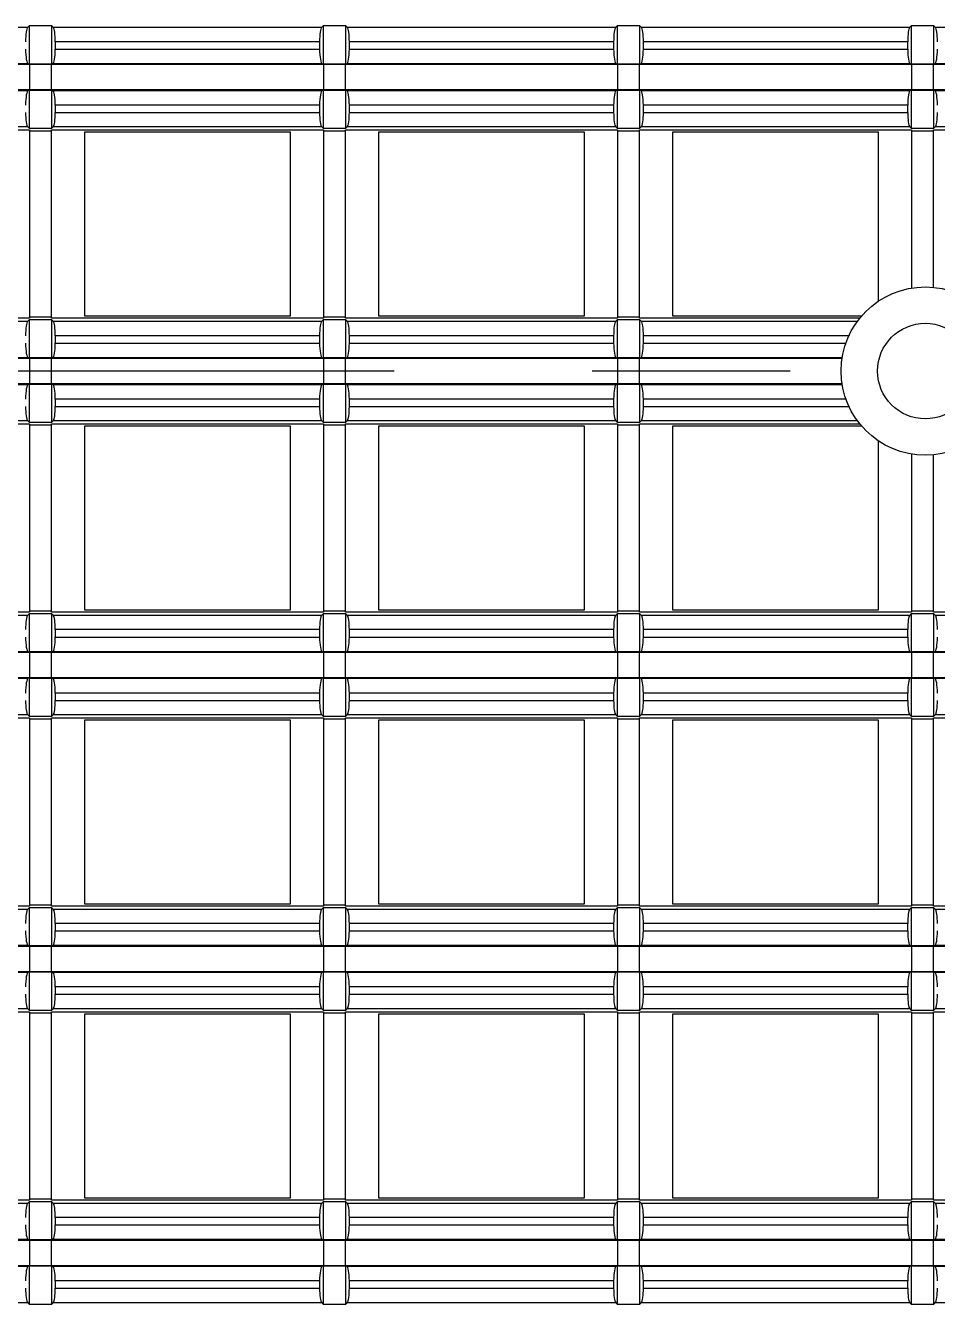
# Model space of a CAD drawing. Header units: inches. Extents: x 0 to 653, y 0 to 346.
# Drawn here: x 79.72 to 92.12, y 242.68 to 260.08 of the extents above; entities that cross this region are included whole.
import ezdxf

# ---------------------------------------------------------------- set-up
doc = ezdxf.new("R2010")
doc.units = ezdxf.units.IN
doc.header["$LTSCALE"] = 35.925693
doc.header["$MEASUREMENT"] = 0
doc.linetypes.add('CENTER', pattern=[0.6, 0.375, -0.075, 0.075, -0.075])
doc.layers.get('0').update_dxf_attribs({"linetype": 'CONTINUOUS'})
doc.layers.add('2', color=7, linetype='CONTINUOUS')
doc.layers.add('71', color=7, linetype='CONTINUOUS')

msp = doc.modelspace()

# ---------------------------------------------------------------- linework, layer by layer
at = {"color": 3, "linetype": 'Continuous'}
msp.add_circle((91.96, 255.381), 0.65, dxfattribs=at)
at = {"layer": '2', "color": 132, "linetype": 'Continuous', "true_color": 0x00cccc}
for p, q in [((76.095, 260.059), (79.749, 260.059)), ((79.772, 260.082), (79.749, 260.059)), ((79.772, 259.558), (79.772, 260.082)), ((79.772, 260.082), (80.072, 260.082)), ((80.072, 260.082), (80.072, 259.558)), ((80.095, 260.059), (80.072, 260.082)), ((80.095, 260.059), (83.749, 260.059)), ((83.772, 260.082), (83.749, 260.059)), ((83.772, 259.558), (83.772, 260.082)), ((83.772, 260.082), (84.072, 260.082)), ((84.072, 260.082), (84.072, 259.558)), ((84.095, 260.059), (84.072, 260.082)), ((84.095, 260.059), (87.749, 260.059)), ((87.772, 260.082), (87.749, 260.059)), ((87.772, 259.558), (87.772, 260.082)), ((87.772, 260.082), (88.072, 260.082)), ((88.072, 260.082), (88.072, 259.558)), ((88.095, 260.059), (88.072, 260.082)), ((88.095, 260.059), (91.749, 260.059)), ((91.772, 260.082), (91.749, 260.059)), ((91.772, 259.558), (91.772, 260.082)), ((91.772, 260.082), (92.072, 260.082)), ((92.072, 260.082), (92.072, 259.558)), ((92.095, 260.059), (92.072, 260.082)), ((92.095, 260.059), (95.749, 260.059)), ((80.125, 259.762), (80.125, 259.862)), ((83.72, 259.862), (80.125, 259.862)), ((83.72, 259.862), (83.72, 259.762)), ((84.125, 259.762), (84.125, 259.862)), ((87.72, 259.862), (84.125, 259.862)), ((87.72, 259.862), (87.72, 259.762)), ((88.124, 259.762), (88.124, 259.862)), ((91.719, 259.862), (88.124, 259.862)), ((91.719, 259.862), (91.719, 259.762)), ((80.125, 259.762), (83.72, 259.762)), ((84.125, 259.762), (87.72, 259.762)), ((88.124, 259.762), (91.719, 259.762)), ((76.072, 259.555), (79.772, 259.555)), ((79.754, 259.562), (76.091, 259.562)), ((79.754, 259.562), (79.772, 259.558)), ((80.072, 259.558), (79.772, 259.558)), ((79.772, 259.555), (79.772, 259.207)), ((80.072, 259.552), (79.772, 259.552)), ((80.072, 259.558), (80.091, 259.562)), ((80.072, 259.207), (80.072, 259.555)), ((80.072, 259.555), (83.772, 259.555)), ((83.754, 259.562), (80.091, 259.562)), ((83.754, 259.562), (83.772, 259.558)), ((84.072, 259.558), (83.772, 259.558)), ((83.772, 259.555), (83.772, 259.207)), ((84.072, 259.552), (83.772, 259.552)), ((84.072, 259.558), (84.09, 259.562)), ((84.072, 259.207), (84.072, 259.555)), ((84.072, 259.555), (87.772, 259.555)), ((87.754, 259.562), (84.09, 259.562)), ((87.754, 259.562), (87.772, 259.558)), ((88.072, 259.558), (87.772, 259.558)), ((87.772, 259.555), (87.772, 259.207)), ((88.072, 259.552), (87.772, 259.552)), ((88.072, 259.558), (88.09, 259.562)), ((88.072, 259.207), (88.072, 259.555)), ((88.072, 259.555), (91.772, 259.555)), ((91.754, 259.562), (88.09, 259.562)), ((91.754, 259.562), (91.772, 259.558)), ((92.072, 259.558), (91.772, 259.558)), ((91.772, 259.555), (91.772, 259.207)), ((92.072, 259.552), (91.772, 259.552)), ((92.072, 259.558), (92.09, 259.562)), ((92.072, 259.207), (92.072, 259.555)), ((92.072, 259.555), (95.772, 259.555)), ((95.753, 259.562), (92.09, 259.562)), ((79.772, 259.207), (76.072, 259.207)), ((76.091, 259.2), (79.754, 259.2)), ((79.772, 259.204), (79.754, 259.2)), ((79.772, 259.211), (80.072, 259.211)), ((79.772, 258.68), (79.772, 259.204)), ((79.772, 259.204), (80.072, 259.204)), ((83.772, 259.207), (80.072, 259.207)), ((80.072, 259.204), (80.072, 258.68)), ((80.091, 259.2), (80.072, 259.204)), ((80.091, 259.2), (83.754, 259.2)), ((83.772, 259.204), (83.754, 259.2)), ((83.772, 259.211), (84.072, 259.211)), ((83.772, 258.68), (83.772, 259.204)), ((83.772, 259.204), (84.072, 259.204)), ((87.772, 259.207), (84.072, 259.207)), ((84.072, 259.204), (84.072, 258.68)), ((84.09, 259.2), (84.072, 259.204)), ((84.09, 259.2), (87.754, 259.2)), ((87.772, 259.204), (87.754, 259.2)), ((87.772, 259.211), (88.072, 259.211)), ((87.772, 258.68), (87.772, 259.204)), ((87.772, 259.204), (88.072, 259.204)), ((91.772, 259.207), (88.072, 259.207)), ((88.072, 259.204), (88.072, 258.68)), ((88.09, 259.2), (88.072, 259.204)), ((88.09, 259.2), (91.754, 259.2)), ((91.772, 259.204), (91.754, 259.2)), ((91.772, 259.211), (92.072, 259.211)), ((91.772, 258.68), (91.772, 259.204)), ((91.772, 259.204), (92.072, 259.204)), ((95.772, 259.207), (92.072, 259.207)), ((92.072, 259.204), (92.072, 258.68)), ((92.09, 259.2), (92.072, 259.204)), ((92.09, 259.2), (95.753, 259.2)), ((80.125, 258.9), (80.125, 259)), ((83.72, 259), (80.125, 259)), ((83.72, 259), (83.72, 258.9)), ((84.125, 258.9), (84.125, 259)), ((87.72, 259), (84.125, 259)), ((87.72, 259), (87.72, 258.9)), ((88.124, 258.9), (88.124, 259)), ((91.719, 259), (88.124, 259)), ((91.719, 259), (91.719, 258.9)), ((80.125, 258.9), (83.72, 258.9)), ((84.125, 258.9), (87.72, 258.9)), ((88.124, 258.9), (91.719, 258.9)), ((76.072, 258.662), (79.772, 258.662)), ((79.749, 258.703), (76.095, 258.703)), ((79.749, 258.703), (79.772, 258.68)), ((80.072, 258.68), (79.772, 258.68)), ((79.772, 258.662), (79.772, 256.1)), ((80.072, 258.645), (79.772, 258.645)), ((80.072, 258.68), (80.095, 258.703)), ((80.072, 256.1), (80.072, 258.662)), ((80.072, 258.662), (83.772, 258.662)), ((83.749, 258.703), (80.095, 258.703)), ((80.522, 258.631), (80.522, 256.131)), ((83.322, 258.631), (80.522, 258.631)), ((83.322, 256.131), (83.322, 258.631)), ((83.749, 258.703), (83.772, 258.68)), ((84.072, 258.68), (83.772, 258.68)), ((83.772, 258.662), (83.772, 256.1)), ((84.072, 258.645), (83.772, 258.645)), ((84.072, 258.68), (84.095, 258.703)), ((84.072, 256.1), (84.072, 258.662)), ((84.072, 258.662), (87.772, 258.662)), ((87.749, 258.703), (84.095, 258.703)), ((84.522, 258.631), (84.522, 256.131)), ((87.322, 258.631), (84.522, 258.631)), ((87.322, 256.131), (87.322, 258.631)), ((87.749, 258.703), (87.772, 258.68)), ((88.072, 258.68), (87.772, 258.68)), ((87.772, 258.662), (87.772, 256.1)), ((88.072, 258.645), (87.772, 258.645)), ((88.072, 258.68), (88.095, 258.703)), ((88.072, 256.1), (88.072, 258.662)), ((88.072, 258.662), (91.772, 258.662)), ((91.749, 258.703), (88.095, 258.703)), ((88.522, 258.631), (88.522, 256.131)), ((91.322, 258.631), (88.522, 258.631)), ((91.322, 256.332), (91.322, 258.631)), ((91.749, 258.703), (91.772, 258.68)), ((92.072, 258.68), (91.772, 258.68)), ((91.772, 258.662), (91.772, 256.511)), ((92.072, 258.645), (91.772, 258.645)), ((92.072, 258.68), (92.095, 258.703)), ((92.072, 256.521), (92.072, 258.662)), ((92.072, 258.662), (95.772, 258.662)), ((95.749, 258.703), (92.095, 258.703)), ((79.772, 256.1), (76.072, 256.1)), ((76.095, 256.059), (79.749, 256.059)), ((79.772, 256.082), (79.749, 256.059)), ((79.772, 256.117), (80.072, 256.117)), ((79.772, 255.559), (79.772, 256.082)), ((79.772, 256.082), (80.072, 256.082)), ((83.772, 256.1), (80.072, 256.1)), ((80.072, 256.082), (80.072, 255.559)), ((80.095, 256.059), (80.072, 256.082)), ((80.095, 256.059), (83.749, 256.059)), ((80.522, 256.131), (83.322, 256.131)), ((83.772, 256.082), (83.749, 256.059)), ((83.772, 256.117), (84.072, 256.117)), ((83.772, 255.559), (83.772, 256.082)), ((83.772, 256.082), (84.072, 256.082)), ((87.772, 256.1), (84.072, 256.1)), ((84.072, 256.082), (84.072, 255.559)), ((84.095, 256.059), (84.072, 256.082)), ((84.095, 256.059), (87.749, 256.059)), ((84.522, 256.131), (87.322, 256.131)), ((87.772, 256.082), (87.749, 256.059)), ((87.772, 256.117), (88.072, 256.117)), ((87.772, 255.559), (87.772, 256.082)), ((87.772, 256.082), (88.072, 256.082)), ((91.068, 256.1), (88.072, 256.1)), ((88.072, 256.082), (88.072, 255.559)), ((88.095, 256.059), (88.072, 256.082)), ((88.095, 256.059), (91.036, 256.059)), ((88.522, 256.131), (91.094, 256.131)), ((80.125, 255.762), (80.125, 255.862)), ((83.72, 255.862), (80.125, 255.862)), ((83.72, 255.862), (83.72, 255.762)), ((84.125, 255.762), (84.125, 255.862)), ((87.72, 255.862), (84.125, 255.862)), ((87.72, 255.862), (87.72, 255.762)), ((88.124, 255.762), (88.124, 255.862)), ((90.92, 255.862), (88.124, 255.862)), ((80.125, 255.762), (83.72, 255.762)), ((84.125, 255.762), (87.72, 255.762)), ((88.124, 255.762), (90.88, 255.762)), ((76.072, 255.555), (79.772, 255.555)), ((79.754, 255.562), (76.091, 255.562)), ((79.754, 255.562), (79.772, 255.559)), ((80.072, 255.559), (79.772, 255.559)), ((79.772, 255.555), (79.772, 255.207)), ((80.072, 255.552), (79.772, 255.552)), ((80.072, 255.559), (80.091, 255.562)), ((80.072, 255.207), (80.072, 255.555)), ((80.072, 255.555), (83.772, 255.555)), ((83.754, 255.562), (80.091, 255.562)), ((83.754, 255.562), (83.772, 255.559)), ((84.072, 255.559), (83.772, 255.559)), ((83.772, 255.555), (83.772, 255.207)), ((84.072, 255.552), (83.772, 255.552)), ((84.072, 255.559), (84.09, 255.562)), ((84.072, 255.207), (84.072, 255.555)), ((84.072, 255.555), (87.772, 255.555)), ((87.754, 255.562), (84.09, 255.562)), ((87.754, 255.562), (87.772, 255.559)), ((88.072, 255.559), (87.772, 255.559)), ((87.772, 255.555), (87.772, 255.207)), ((88.072, 255.552), (87.772, 255.552)), ((88.072, 255.559), (88.09, 255.562)), ((88.072, 255.207), (88.072, 255.555)), ((88.072, 255.555), (90.828, 255.555)), ((90.829, 255.562), (88.09, 255.562)), ((79.772, 255.207), (76.072, 255.207)), ((76.091, 255.2), (79.754, 255.2)), ((79.772, 255.204), (79.754, 255.2)), ((79.772, 255.211), (80.072, 255.211)), ((79.772, 254.68), (79.772, 255.204)), ((79.772, 255.204), (80.072, 255.204)), ((83.772, 255.207), (80.072, 255.207)), ((80.072, 255.204), (80.072, 254.68)), ((80.091, 255.2), (80.072, 255.204)), ((80.091, 255.2), (83.754, 255.2)), ((83.772, 255.204), (83.754, 255.2)), ((83.772, 255.211), (84.072, 255.211)), ((83.772, 254.68), (83.772, 255.204)), ((83.772, 255.204), (84.072, 255.204)), ((87.772, 255.207), (84.072, 255.207)), ((84.072, 255.204), (84.072, 254.68)), ((84.09, 255.2), (84.072, 255.204)), ((84.09, 255.2), (87.754, 255.2)), ((87.772, 255.204), (87.754, 255.2)), ((87.772, 255.211), (88.072, 255.211)), ((87.772, 254.68), (87.772, 255.204)), ((87.772, 255.204), (88.072, 255.204)), ((90.828, 255.207), (88.072, 255.207)), ((88.072, 255.204), (88.072, 254.68)), ((88.09, 255.2), (88.072, 255.204)), ((88.09, 255.2), (90.829, 255.2)), ((80.125, 254.9), (80.125, 255)), ((83.72, 255), (80.125, 255)), ((83.72, 255), (83.72, 254.9)), ((84.125, 254.9), (84.125, 255)), ((87.72, 255), (84.125, 255)), ((87.72, 255), (87.72, 254.9)), ((88.124, 254.9), (88.124, 255)), ((90.88, 255), (88.124, 255)), ((80.125, 254.9), (83.72, 254.9)), ((84.125, 254.9), (87.72, 254.9)), ((88.124, 254.9), (90.92, 254.9)), ((76.072, 254.662), (79.772, 254.662)), ((79.749, 254.703), (76.095, 254.703)), ((79.749, 254.703), (79.772, 254.68)), ((80.072, 254.68), (79.772, 254.68)), ((79.772, 254.662), (79.772, 252.1)), ((80.072, 254.645), (79.772, 254.645)), ((80.072, 254.68), (80.095, 254.703)), ((80.072, 252.1), (80.072, 254.662)), ((80.072, 254.662), (83.772, 254.662)), ((83.749, 254.703), (80.095, 254.703)), ((80.522, 254.631), (80.522, 252.131)), ((83.322, 254.631), (80.522, 254.631)), ((83.322, 252.131), (83.322, 254.631)), ((83.749, 254.703), (83.772, 254.68)), ((84.072, 254.68), (83.772, 254.68)), ((83.772, 254.662), (83.772, 252.1)), ((84.072, 254.645), (83.772, 254.645)), ((84.072, 254.68), (84.095, 254.703)), ((84.072, 252.1), (84.072, 254.662)), ((84.072, 254.662), (87.772, 254.662)), ((87.749, 254.703), (84.095, 254.703)), ((84.522, 254.631), (84.522, 252.131)), ((87.322, 254.631), (84.522, 254.631)), ((87.322, 252.131), (87.322, 254.631)), ((87.749, 254.703), (87.772, 254.68)), ((88.072, 254.68), (87.772, 254.68)), ((87.772, 254.662), (87.772, 252.1)), ((88.072, 254.645), (87.772, 254.645)), ((88.072, 254.68), (88.095, 254.703)), ((88.072, 252.1), (88.072, 254.662)), ((88.072, 254.662), (91.068, 254.662)), ((91.036, 254.703), (88.095, 254.703)), ((88.522, 254.631), (88.522, 252.131)), ((91.094, 254.631), (88.522, 254.631)), ((91.322, 252.131), (91.322, 254.43)), ((91.772, 254.251), (91.772, 252.1)), ((92.072, 252.1), (92.072, 254.241)), ((79.772, 252.1), (76.072, 252.1)), ((76.095, 252.059), (79.749, 252.059)), ((79.772, 252.082), (79.749, 252.059)), ((79.772, 252.117), (80.072, 252.117)), ((79.772, 251.559), (79.772, 252.082)), ((79.772, 252.082), (80.072, 252.082)), ((83.772, 252.1), (80.072, 252.1)), ((80.072, 252.082), (80.072, 251.559)), ((80.095, 252.059), (80.072, 252.082)), ((80.095, 252.059), (83.749, 252.059)), ((80.522, 252.131), (83.322, 252.131)), ((83.772, 252.082), (83.749, 252.059)), ((83.772, 252.117), (84.072, 252.117)), ((83.772, 251.559), (83.772, 252.082)), ((83.772, 252.082), (84.072, 252.082)), ((87.772, 252.1), (84.072, 252.1)), ((84.072, 252.082), (84.072, 251.559)), ((84.095, 252.059), (84.072, 252.082)), ((84.095, 252.059), (87.749, 252.059)), ((84.522, 252.131), (87.322, 252.131)), ((87.772, 252.082), (87.749, 252.059)), ((87.772, 252.117), (88.072, 252.117)), ((87.772, 251.559), (87.772, 252.082)), ((87.772, 252.082), (88.072, 252.082)), ((91.772, 252.1), (88.072, 252.1)), ((88.072, 252.082), (88.072, 251.559)), ((88.095, 252.059), (88.072, 252.082)), ((88.095, 252.059), (91.749, 252.059)), ((88.522, 252.131), (91.322, 252.131)), ((91.772, 252.082), (91.749, 252.059)), ((91.772, 252.117), (92.072, 252.117)), ((91.772, 251.559), (91.772, 252.082)), ((91.772, 252.082), (92.072, 252.082)), ((95.772, 252.1), (92.072, 252.1)), ((92.072, 252.082), (92.072, 251.559)), ((92.095, 252.059), (92.072, 252.082)), ((92.095, 252.059), (95.749, 252.059)), ((80.125, 251.762), (80.125, 251.862)), ((83.72, 251.862), (80.125, 251.862)), ((83.72, 251.862), (83.72, 251.762)), ((84.125, 251.762), (84.125, 251.862)), ((87.72, 251.862), (84.125, 251.862)), ((87.72, 251.862), (87.72, 251.762)), ((88.124, 251.762), (88.124, 251.862)), ((91.719, 251.862), (88.124, 251.862)), ((91.719, 251.862), (91.719, 251.762)), ((80.125, 251.762), (83.72, 251.762)), ((84.125, 251.762), (87.72, 251.762)), ((88.124, 251.762), (91.719, 251.762)), ((76.072, 251.555), (79.772, 251.555)), ((79.754, 251.562), (76.091, 251.562)), ((79.754, 251.562), (79.772, 251.559)), ((80.072, 251.559), (79.772, 251.559)), ((79.772, 251.555), (79.772, 251.207)), ((80.072, 251.552), (79.772, 251.552)), ((80.072, 251.559), (80.091, 251.562)), ((80.072, 251.207), (80.072, 251.555)), ((80.072, 251.555), (83.772, 251.555)), ((83.754, 251.562), (80.091, 251.562)), ((83.754, 251.562), (83.772, 251.559)), ((84.072, 251.559), (83.772, 251.559)), ((83.772, 251.555), (83.772, 251.207)), ((84.072, 251.552), (83.772, 251.552)), ((84.072, 251.559), (84.09, 251.562)), ((84.072, 251.207), (84.072, 251.555)), ((84.072, 251.555), (87.772, 251.555)), ((87.754, 251.562), (84.09, 251.562)), ((87.754, 251.562), (87.772, 251.559)), ((88.072, 251.559), (87.772, 251.559)), ((87.772, 251.555), (87.772, 251.207)), ((88.072, 251.552), (87.772, 251.552)), ((88.072, 251.559), (88.09, 251.562)), ((88.072, 251.207), (88.072, 251.555)), ((88.072, 251.555), (91.772, 251.555)), ((91.754, 251.562), (88.09, 251.562)), ((91.754, 251.562), (91.772, 251.559)), ((92.072, 251.559), (91.772, 251.559)), ((91.772, 251.555), (91.772, 251.207)), ((92.072, 251.552), (91.772, 251.552)), ((92.072, 251.559), (92.09, 251.562)), ((92.072, 251.207), (92.072, 251.555)), ((92.072, 251.555), (95.772, 251.555)), ((95.753, 251.562), (92.09, 251.562)), ((79.772, 251.207), (76.072, 251.207)), ((76.091, 251.2), (79.754, 251.2)), ((79.772, 251.204), (79.754, 251.2)), ((79.772, 251.211), (80.072, 251.211)), ((79.772, 250.68), (79.772, 251.204)), ((79.772, 251.204), (80.072, 251.204)), ((83.772, 251.207), (80.072, 251.207)), ((80.072, 251.204), (80.072, 250.68)), ((80.091, 251.2), (80.072, 251.204)), ((80.091, 251.2), (83.754, 251.2)), ((83.772, 251.204), (83.754, 251.2)), ((83.772, 251.211), (84.072, 251.211)), ((83.772, 250.68), (83.772, 251.204)), ((83.772, 251.204), (84.072, 251.204)), ((87.772, 251.207), (84.072, 251.207)), ((84.072, 251.204), (84.072, 250.68)), ((84.09, 251.2), (84.072, 251.204)), ((84.09, 251.2), (87.754, 251.2)), ((87.772, 251.204), (87.754, 251.2)), ((87.772, 251.211), (88.072, 251.211)), ((87.772, 250.68), (87.772, 251.204)), ((87.772, 251.204), (88.072, 251.204)), ((91.772, 251.207), (88.072, 251.207)), ((88.072, 251.204), (88.072, 250.68)), ((88.09, 251.2), (88.072, 251.204)), ((88.09, 251.2), (91.754, 251.2)), ((91.772, 251.204), (91.754, 251.2)), ((91.772, 251.211), (92.072, 251.211)), ((91.772, 250.68), (91.772, 251.204)), ((91.772, 251.204), (92.072, 251.204)), ((95.772, 251.207), (92.072, 251.207)), ((92.072, 251.204), (92.072, 250.68)), ((92.09, 251.2), (92.072, 251.204)), ((92.09, 251.2), (95.753, 251.2)), ((80.125, 250.9), (80.125, 251)), ((83.72, 251), (80.125, 251)), ((83.72, 251), (83.72, 250.9)), ((84.125, 250.9), (84.125, 251)), ((87.72, 251), (84.125, 251)), ((87.72, 251), (87.72, 250.9)), ((88.124, 250.9), (88.124, 251)), ((91.719, 251), (88.124, 251)), ((91.719, 251), (91.719, 250.9)), ((80.125, 250.9), (83.72, 250.9)), ((84.125, 250.9), (87.72, 250.9)), ((88.124, 250.9), (91.719, 250.9)), ((76.072, 250.662), (79.772, 250.662)), ((79.749, 250.703), (76.095, 250.703)), ((79.749, 250.703), (79.772, 250.68)), ((80.072, 250.68), (79.772, 250.68)), ((79.772, 250.662), (79.772, 248.1)), ((80.072, 250.645), (79.772, 250.645)), ((80.072, 250.68), (80.095, 250.703)), ((80.072, 248.1), (80.072, 250.662)), ((80.072, 250.662), (83.772, 250.662)), ((83.749, 250.703), (80.095, 250.703)), ((80.522, 250.631), (80.522, 248.131)), ((83.322, 250.631), (80.522, 250.631)), ((83.322, 248.131), (83.322, 250.631)), ((83.749, 250.703), (83.772, 250.68)), ((84.072, 250.68), (83.772, 250.68)), ((83.772, 250.662), (83.772, 248.1)), ((84.072, 250.645), (83.772, 250.645)), ((84.072, 250.68), (84.095, 250.703)), ((84.072, 248.1), (84.072, 250.662)), ((84.072, 250.662), (87.772, 250.662)), ((87.749, 250.703), (84.095, 250.703)), ((84.522, 250.631), (84.522, 248.131)), ((87.322, 250.631), (84.522, 250.631)), ((87.322, 248.131), (87.322, 250.631)), ((87.749, 250.703), (87.772, 250.68)), ((88.072, 250.68), (87.772, 250.68)), ((87.772, 250.662), (87.772, 248.1)), ((88.072, 250.645), (87.772, 250.645)), ((88.072, 250.68), (88.095, 250.703)), ((88.072, 248.1), (88.072, 250.662)), ((88.072, 250.662), (91.772, 250.662)), ((91.749, 250.703), (88.095, 250.703)), ((88.522, 250.631), (88.522, 248.131)), ((91.322, 250.631), (88.522, 250.631)), ((91.322, 248.131), (91.322, 250.631)), ((91.749, 250.703), (91.772, 250.68)), ((92.072, 250.68), (91.772, 250.68)), ((91.772, 250.662), (91.772, 248.1)), ((92.072, 250.645), (91.772, 250.645)), ((92.072, 250.68), (92.095, 250.703)), ((92.072, 248.1), (92.072, 250.662)), ((92.072, 250.662), (95.772, 250.662)), ((95.749, 250.703), (92.095, 250.703)), ((79.772, 248.1), (76.072, 248.1)), ((76.095, 248.059), (79.749, 248.059)), ((79.772, 248.082), (79.749, 248.059)), ((79.772, 248.118), (80.072, 248.118)), ((79.772, 247.559), (79.772, 248.082)), ((79.772, 248.082), (80.072, 248.082)), ((83.772, 248.1), (80.072, 248.1)), ((80.072, 248.082), (80.072, 247.559)), ((80.095, 248.059), (80.072, 248.082)), ((80.095, 248.059), (83.749, 248.059)), ((80.522, 248.131), (83.322, 248.131)), ((83.772, 248.082), (83.749, 248.059)), ((83.772, 248.118), (84.072, 248.118)), ((83.772, 247.559), (83.772, 248.082)), ((83.772, 248.082), (84.072, 248.082)), ((87.772, 248.1), (84.072, 248.1)), ((84.072, 248.082), (84.072, 247.559)), ((84.095, 248.059), (84.072, 248.082)), ((84.095, 248.059), (87.749, 248.059)), ((84.522, 248.131), (87.322, 248.131)), ((87.772, 248.082), (87.749, 248.059)), ((87.772, 248.118), (88.072, 248.118)), ((87.772, 247.559), (87.772, 248.082)), ((87.772, 248.082), (88.072, 248.082)), ((91.772, 248.1), (88.072, 248.1)), ((88.072, 248.082), (88.072, 247.559)), ((88.095, 248.059), (88.072, 248.082)), ((88.095, 248.059), (91.749, 248.059)), ((88.522, 248.131), (91.322, 248.131)), ((91.772, 248.082), (91.749, 248.059)), ((91.772, 248.118), (92.072, 248.118)), ((91.772, 247.559), (91.772, 248.082)), ((91.772, 248.082), (92.072, 248.082)), ((95.772, 248.1), (92.072, 248.1)), ((92.072, 248.082), (92.072, 247.559)), ((92.095, 248.059), (92.072, 248.082)), ((92.095, 248.059), (95.749, 248.059)), ((80.125, 247.762), (80.125, 247.862)), ((83.72, 247.862), (80.125, 247.862)), ((83.72, 247.862), (83.72, 247.762)), ((84.125, 247.762), (84.125, 247.862)), ((87.72, 247.862), (84.125, 247.862)), ((87.72, 247.862), (87.72, 247.762)), ((88.124, 247.762), (88.124, 247.862)), ((91.719, 247.862), (88.124, 247.862)), ((91.719, 247.862), (91.719, 247.762)), ((80.125, 247.762), (83.72, 247.762)), ((84.125, 247.762), (87.72, 247.762)), ((88.124, 247.762), (91.719, 247.762)), ((76.072, 247.555), (79.772, 247.555)), ((79.754, 247.562), (76.091, 247.562)), ((79.754, 247.562), (79.772, 247.559)), ((80.072, 247.559), (79.772, 247.559)), ((79.772, 247.555), (79.772, 247.207)), ((80.072, 247.552), (79.772, 247.552)), ((80.072, 247.559), (80.091, 247.562)), ((80.072, 247.207), (80.072, 247.555)), ((80.072, 247.555), (83.772, 247.555)), ((83.754, 247.562), (80.091, 247.562)), ((83.754, 247.562), (83.772, 247.559)), ((84.072, 247.559), (83.772, 247.559)), ((83.772, 247.555), (83.772, 247.207)), ((84.072, 247.552), (83.772, 247.552)), ((84.072, 247.559), (84.09, 247.562)), ((84.072, 247.207), (84.072, 247.555)), ((84.072, 247.555), (87.772, 247.555)), ((87.754, 247.562), (84.09, 247.562)), ((87.754, 247.562), (87.772, 247.559)), ((88.072, 247.559), (87.772, 247.559)), ((87.772, 247.555), (87.772, 247.207)), ((88.072, 247.552), (87.772, 247.552)), ((88.072, 247.559), (88.09, 247.562)), ((88.072, 247.207), (88.072, 247.555)), ((88.072, 247.555), (91.772, 247.555)), ((91.754, 247.562), (88.09, 247.562)), ((91.754, 247.562), (91.772, 247.559)), ((92.072, 247.559), (91.772, 247.559)), ((91.772, 247.555), (91.772, 247.207)), ((92.072, 247.552), (91.772, 247.552)), ((92.072, 247.559), (92.09, 247.562)), ((92.072, 247.207), (92.072, 247.555)), ((92.072, 247.555), (95.772, 247.555)), ((95.753, 247.562), (92.09, 247.562)), ((79.772, 247.207), (76.072, 247.207)), ((76.091, 247.2), (79.754, 247.2)), ((79.772, 247.204), (79.754, 247.2)), ((79.772, 247.211), (80.072, 247.211)), ((79.772, 246.68), (79.772, 247.204)), ((79.772, 247.204), (80.072, 247.204)), ((83.772, 247.207), (80.072, 247.207)), ((80.072, 247.204), (80.072, 246.68)), ((80.091, 247.2), (80.072, 247.204)), ((80.091, 247.2), (83.754, 247.2)), ((83.772, 247.204), (83.754, 247.2)), ((83.772, 247.211), (84.072, 247.211)), ((83.772, 246.68), (83.772, 247.204)), ((83.772, 247.204), (84.072, 247.204)), ((87.772, 247.207), (84.072, 247.207)), ((84.072, 247.204), (84.072, 246.68)), ((84.09, 247.2), (84.072, 247.204)), ((84.09, 247.2), (87.754, 247.2)), ((87.772, 247.204), (87.754, 247.2)), ((87.772, 247.211), (88.072, 247.211)), ((87.772, 246.68), (87.772, 247.204)), ((87.772, 247.204), (88.072, 247.204)), ((91.772, 247.207), (88.072, 247.207)), ((88.072, 247.204), (88.072, 246.68)), ((88.09, 247.2), (88.072, 247.204)), ((88.09, 247.2), (91.754, 247.2)), ((91.772, 247.204), (91.754, 247.2)), ((91.772, 247.211), (92.072, 247.211)), ((91.772, 246.68), (91.772, 247.204)), ((91.772, 247.204), (92.072, 247.204)), ((95.772, 247.207), (92.072, 247.207)), ((92.072, 247.204), (92.072, 246.68)), ((92.09, 247.2), (92.072, 247.204)), ((92.09, 247.2), (95.753, 247.2)), ((80.125, 246.9), (80.125, 247)), ((83.72, 247), (80.125, 247)), ((83.72, 247), (83.72, 246.9)), ((84.125, 246.9), (84.125, 247)), ((87.72, 247), (84.125, 247)), ((87.72, 247), (87.72, 246.9)), ((88.124, 246.9), (88.124, 247)), ((91.719, 247), (88.124, 247)), ((91.719, 247), (91.719, 246.9)), ((80.125, 246.9), (83.72, 246.9)), ((84.125, 246.9), (87.72, 246.9)), ((88.124, 246.9), (91.719, 246.9)), ((76.072, 246.663), (79.772, 246.663)), ((79.749, 246.703), (76.095, 246.703)), ((79.749, 246.703), (79.772, 246.68)), ((80.072, 246.68), (79.772, 246.68)), ((79.772, 246.663), (79.772, 244.1)), ((80.072, 246.645), (79.772, 246.645)), ((80.072, 246.68), (80.095, 246.703)), ((80.072, 244.1), (80.072, 246.663)), ((80.072, 246.663), (83.772, 246.663)), ((83.749, 246.703), (80.095, 246.703)), ((80.522, 246.631), (80.522, 244.131)), ((83.322, 246.631), (80.522, 246.631)), ((83.322, 244.131), (83.322, 246.631)), ((83.749, 246.703), (83.772, 246.68)), ((84.072, 246.68), (83.772, 246.68)), ((83.772, 246.663), (83.772, 244.1)), ((84.072, 246.645), (83.772, 246.645)), ((84.072, 246.68), (84.095, 246.703)), ((84.072, 244.1), (84.072, 246.663)), ((84.072, 246.663), (87.772, 246.663)), ((87.749, 246.703), (84.095, 246.703)), ((84.522, 246.631), (84.522, 244.131)), ((87.322, 246.631), (84.522, 246.631)), ((87.322, 244.131), (87.322, 246.631)), ((87.749, 246.703), (87.772, 246.68)), ((88.072, 246.68), (87.772, 246.68)), ((87.772, 246.663), (87.772, 244.1)), ((88.072, 246.645), (87.772, 246.645)), ((88.072, 246.68), (88.095, 246.703)), ((88.072, 244.1), (88.072, 246.663)), ((88.072, 246.663), (91.772, 246.663)), ((91.749, 246.703), (88.095, 246.703)), ((88.522, 246.631), (88.522, 244.131)), ((91.322, 246.631), (88.522, 246.631)), ((91.322, 244.131), (91.322, 246.631)), ((91.749, 246.703), (91.772, 246.68)), ((92.072, 246.68), (91.772, 246.68)), ((91.772, 246.663), (91.772, 244.1)), ((92.072, 246.645), (91.772, 246.645)), ((92.072, 246.68), (92.095, 246.703)), ((92.072, 244.1), (92.072, 246.663)), ((92.072, 246.663), (95.772, 246.663)), ((95.749, 246.703), (92.095, 246.703)), ((79.772, 244.1), (76.072, 244.1)), ((76.095, 244.059), (79.749, 244.059)), ((79.772, 244.082), (79.749, 244.059)), ((79.772, 244.118), (80.072, 244.118)), ((79.772, 243.559), (79.772, 244.082)), ((79.772, 244.082), (80.072, 244.082)), ((83.772, 244.1), (80.072, 244.1)), ((80.072, 244.082), (80.072, 243.559)), ((80.095, 244.059), (80.072, 244.082)), ((80.095, 244.059), (83.749, 244.059)), ((80.522, 244.131), (83.322, 244.131)), ((83.772, 244.082), (83.749, 244.059)), ((83.772, 244.118), (84.072, 244.118)), ((83.772, 243.559), (83.772, 244.082)), ((83.772, 244.082), (84.072, 244.082)), ((87.772, 244.1), (84.072, 244.1)), ((84.072, 244.082), (84.072, 243.559)), ((84.095, 244.059), (84.072, 244.082)), ((84.095, 244.059), (87.749, 244.059)), ((84.522, 244.131), (87.322, 244.131)), ((87.772, 244.082), (87.749, 244.059)), ((87.772, 244.118), (88.072, 244.118)), ((87.772, 243.559), (87.772, 244.082)), ((87.772, 244.082), (88.072, 244.082)), ((91.772, 244.1), (88.072, 244.1)), ((88.072, 244.082), (88.072, 243.559)), ((88.095, 244.059), (88.072, 244.082)), ((88.095, 244.059), (91.749, 244.059)), ((88.522, 244.131), (91.322, 244.131)), ((91.772, 244.082), (91.749, 244.059)), ((91.772, 244.118), (92.072, 244.118)), ((91.772, 243.559), (91.772, 244.082)), ((91.772, 244.082), (92.072, 244.082)), ((95.772, 244.1), (92.072, 244.1)), ((92.072, 244.082), (92.072, 243.559)), ((92.095, 244.059), (92.072, 244.082)), ((92.095, 244.059), (95.749, 244.059)), ((80.125, 243.762), (80.125, 243.862)), ((83.72, 243.862), (80.125, 243.862)), ((83.72, 243.862), (83.72, 243.762)), ((84.125, 243.762), (84.125, 243.862)), ((87.72, 243.862), (84.125, 243.862)), ((87.72, 243.862), (87.72, 243.762)), ((88.124, 243.762), (88.124, 243.862)), ((91.719, 243.862), (88.124, 243.862)), ((91.719, 243.862), (91.719, 243.762)), ((80.125, 243.762), (83.72, 243.762)), ((84.125, 243.762), (87.72, 243.762)), ((88.124, 243.762), (91.719, 243.762)), ((76.072, 243.555), (79.772, 243.555)), ((79.754, 243.562), (76.091, 243.562)), ((79.754, 243.562), (79.772, 243.559)), ((80.072, 243.559), (79.772, 243.559)), ((79.772, 243.555), (79.772, 243.207)), ((80.072, 243.552), (79.772, 243.552)), ((80.072, 243.559), (80.091, 243.562)), ((80.072, 243.207), (80.072, 243.555)), ((80.072, 243.555), (83.772, 243.555)), ((83.754, 243.562), (80.091, 243.562)), ((83.754, 243.562), (83.772, 243.559)), ((84.072, 243.559), (83.772, 243.559)), ((83.772, 243.555), (83.772, 243.207)), ((84.072, 243.552), (83.772, 243.552)), ((84.072, 243.559), (84.09, 243.562)), ((84.072, 243.207), (84.072, 243.555)), ((84.072, 243.555), (87.772, 243.555)), ((87.754, 243.562), (84.09, 243.562)), ((87.754, 243.562), (87.772, 243.559)), ((88.072, 243.559), (87.772, 243.559)), ((87.772, 243.555), (87.772, 243.207)), ((88.072, 243.552), (87.772, 243.552)), ((88.072, 243.559), (88.09, 243.562)), ((88.072, 243.207), (88.072, 243.555)), ((88.072, 243.555), (91.772, 243.555)), ((91.754, 243.562), (88.09, 243.562)), ((91.754, 243.562), (91.772, 243.559)), ((92.072, 243.559), (91.772, 243.559)), ((91.772, 243.555), (91.772, 243.207)), ((92.072, 243.552), (91.772, 243.552)), ((92.072, 243.559), (92.09, 243.562)), ((92.072, 243.207), (92.072, 243.555)), ((92.072, 243.555), (95.772, 243.555)), ((95.753, 243.562), (92.09, 243.562)), ((79.772, 243.207), (76.072, 243.207)), ((76.091, 243.2), (79.754, 243.2)), ((79.772, 243.204), (79.754, 243.2)), ((79.772, 243.211), (80.072, 243.211)), ((79.772, 242.68), (79.772, 243.204)), ((79.772, 243.204), (80.072, 243.204)), ((83.772, 243.207), (80.072, 243.207)), ((80.072, 243.204), (80.072, 242.68)), ((80.091, 243.2), (80.072, 243.204)), ((80.091, 243.2), (83.754, 243.2)), ((83.772, 243.204), (83.754, 243.2)), ((83.772, 243.211), (84.072, 243.211)), ((83.772, 242.68), (83.772, 243.204)), ((83.772, 243.204), (84.072, 243.204)), ((87.772, 243.207), (84.072, 243.207)), ((84.072, 243.204), (84.072, 242.68)), ((84.09, 243.2), (84.072, 243.204)), ((84.09, 243.2), (87.754, 243.2)), ((87.772, 243.204), (87.754, 243.2)), ((87.772, 243.211), (88.072, 243.211)), ((87.772, 242.68), (87.772, 243.204)), ((87.772, 243.204), (88.072, 243.204)), ((91.772, 243.207), (88.072, 243.207)), ((88.072, 243.204), (88.072, 242.68)), ((88.09, 243.2), (88.072, 243.204)), ((88.09, 243.2), (91.754, 243.2)), ((91.772, 243.204), (91.754, 243.2)), ((91.772, 243.211), (92.072, 243.211)), ((91.772, 242.68), (91.772, 243.204)), ((91.772, 243.204), (92.072, 243.204)), ((95.772, 243.207), (92.072, 243.207)), ((92.072, 243.204), (92.072, 242.68)), ((92.09, 243.2), (92.072, 243.204)), ((92.09, 243.2), (95.753, 243.2)), ((80.125, 242.901), (80.125, 243)), ((83.72, 243), (80.125, 243)), ((83.72, 243), (83.72, 242.901)), ((84.125, 242.901), (84.125, 243)), ((87.72, 243), (84.125, 243)), ((87.72, 243), (87.72, 242.901)), ((88.124, 242.901), (88.124, 243)), ((91.719, 243), (88.124, 243)), ((91.719, 243), (91.719, 242.901)), ((80.125, 242.901), (83.72, 242.901)), ((84.125, 242.901), (87.72, 242.901)), ((88.124, 242.901), (91.719, 242.901)), ((79.749, 242.704), (76.095, 242.704)), ((79.749, 242.704), (79.772, 242.68)), ((80.072, 242.68), (79.772, 242.68)), ((80.072, 242.68), (80.095, 242.704)), ((83.749, 242.704), (80.095, 242.704)), ((83.749, 242.704), (83.772, 242.68)), ((84.072, 242.68), (83.772, 242.68)), ((84.072, 242.68), (84.095, 242.704)), ((87.749, 242.704), (84.095, 242.704)), ((87.749, 242.704), (87.772, 242.68)), ((88.072, 242.68), (87.772, 242.68)), ((88.072, 242.68), (88.095, 242.704)), ((91.749, 242.704), (88.095, 242.704)), ((91.749, 242.704), (91.772, 242.68)), ((92.072, 242.68), (91.772, 242.68)), ((92.072, 242.68), (92.095, 242.704)), ((95.749, 242.704), (92.095, 242.704))]:
    msp.add_line(p, q, dxfattribs=at)
at = {"layer": '2', "color": 1, "linetype": 'CENTER'}
msp.add_line((127.845, 255.381), (0, 255.381), dxfattribs=at)
at = {"layer": '2', "color": 132, "linetype": 'Continuous', "true_color": 0x00cccc}
for centre, start_param, end_param in [((79.755, 259.862), 0.174533, 1.570796), ((80.089, 259.862), -1.570796, -0.174533), ((83.755, 259.862), 0.174533, 1.570796), ((84.089, 259.862), -1.570796, -0.174533), ((87.755, 259.862), 0.174533, 1.570796), ((88.089, 259.862), -1.570796, -0.174533), ((91.755, 259.862), 0.174533, 1.570796), ((92.089, 259.862), -1.570796, -0.174533), ((79.755, 259.762), -4.712389, -3.176499), ((80.089, 259.762), -3.106686, -1.570796), ((83.755, 259.762), 1.570796, 3.106686), ((84.089, 259.762), -3.106686, -1.570796), ((87.755, 259.762), 1.570796, 3.106686), ((88.089, 259.762), -3.106686, -1.570796), ((91.755, 259.762), 1.570796, 3.106686), ((92.089, 259.762), -3.106686, -1.570796), ((79.755, 259), 0.034907, 1.570796), ((80.089, 259), -1.570796, -0.034907), ((83.755, 259), 0.034907, 1.570796), ((84.089, 259), -1.570796, -0.034907), ((87.755, 259), 0.034907, 1.570796), ((88.089, 259), -1.570796, -0.034907), ((91.755, 259), 0.034907, 1.570796), ((92.089, 259), -1.570796, -0.034907), ((79.755, 258.9), 1.570796, 2.96706), ((80.089, 258.9), -2.96706, -1.570796), ((83.755, 258.9), -4.712389, -3.316126), ((84.089, 258.9), -2.96706, -1.570796), ((87.755, 258.9), -4.712389, -3.316126), ((88.089, 258.9), -2.96706, -1.570796), ((91.755, 258.9), -4.712389, -3.316126), ((92.089, 258.9), -2.96706, -1.570796), ((79.755, 255.862), 0.174533, 1.570796), ((80.089, 255.862), -1.570796, -0.174533), ((83.755, 255.862), 0.174533, 1.570796), ((84.089, 255.862), -1.570796, -0.174533), ((87.755, 255.862), 0.174533, 1.570796), ((88.089, 255.862), -1.570796, -0.174533), ((79.755, 255.762), -4.712389, -3.176499), ((80.089, 255.762), -3.106686, -1.570796), ((83.755, 255.762), 1.570796, 3.106686), ((84.089, 255.762), -3.106686, -1.570796), ((87.755, 255.762), 1.570796, 3.106686), ((88.089, 255.762), -3.106686, -1.570796), ((79.755, 255), 0.034907, 1.570796), ((80.089, 255), -1.570796, -0.034907), ((83.755, 255), 0.034907, 1.570796), ((84.089, 255), -1.570796, -0.034907), ((87.755, 255), 0.034907, 1.570796), ((88.089, 255), -1.570796, -0.034907), ((79.755, 254.9), 1.570796, 2.96706), ((80.089, 254.9), -2.96706, -1.570796), ((83.755, 254.9), -4.712389, -3.316126), ((84.089, 254.9), -2.96706, -1.570796), ((87.755, 254.9), -4.712389, -3.316126), ((88.089, 254.9), -2.96706, -1.570796), ((79.755, 251.862), 0.174533, 1.570796), ((80.089, 251.862), -1.570796, -0.174533), ((83.755, 251.862), 0.174533, 1.570796), ((84.089, 251.862), -1.570796, -0.174533), ((87.755, 251.862), 0.174533, 1.570796), ((88.089, 251.862), -1.570796, -0.174533), ((91.755, 251.862), 0.174533, 1.570796), ((92.089, 251.862), -1.570796, -0.174533), ((79.755, 251.762), 1.570796, 3.106686), ((80.089, 251.762), -3.106686, -1.570796), ((83.755, 251.762), 1.570796, 3.106686), ((84.089, 251.762), -3.106686, -1.570796), ((87.755, 251.762), 1.570796, 3.106686), ((88.089, 251.762), -3.106686, -1.570796), ((91.755, 251.762), 1.570796, 3.106686), ((92.089, 251.762), -3.106686, -1.570796), ((79.755, 251), 0.034907, 1.570796), ((80.089, 251), -1.570796, -0.034907), ((83.755, 251), 0.034907, 1.570796), ((84.089, 251), -1.570796, -0.034907), ((87.755, 251), 0.034907, 1.570796), ((88.089, 251), -1.570796, -0.034907), ((91.755, 251), 0.034907, 1.570796), ((92.089, 251), -1.570796, -0.034907), ((79.755, 250.9), -4.712389, -3.316126), ((80.089, 250.9), -2.96706, -1.570796), ((83.755, 250.9), 1.570796, 2.96706), ((84.089, 250.9), -2.96706, -1.570796), ((87.755, 250.9), 1.570796, 2.96706), ((88.089, 250.9), -2.96706, -1.570796), ((91.755, 250.9), 1.570796, 2.96706), ((92.089, 250.9), -2.96706, -1.570796), ((79.755, 247.862), 0.174533, 1.570796), ((80.089, 247.862), -1.570796, -0.174533), ((83.755, 247.862), 0.174533, 1.570796), ((84.089, 247.862), -1.570796, -0.174533), ((87.755, 247.862), 0.174533, 1.570796), ((88.089, 247.862), -1.570796, -0.174533), ((91.755, 247.862), 0.174533, 1.570796), ((92.089, 247.862), -1.570796, -0.174533), ((79.755, 247.762), -4.712389, -3.176499), ((80.089, 247.762), -3.106686, -1.570796), ((83.755, 247.762), 1.570796, 3.106686), ((84.089, 247.762), -3.106686, -1.570796), ((87.755, 247.762), 1.570796, 3.106686), ((88.089, 247.762), -3.106686, -1.570796), ((91.755, 247.762), 1.570796, 3.106686), ((92.089, 247.762), -3.106686, -1.570796), ((79.755, 247), 0.034907, 1.570796), ((80.089, 247), -1.570796, -0.034907), ((83.755, 247), 0.034907, 1.570796), ((84.089, 247), -1.570796, -0.034907), ((87.755, 247), 0.034907, 1.570796), ((88.089, 247), -1.570796, -0.034907), ((91.755, 247), 0.034907, 1.570796), ((92.089, 247), -1.570796, -0.034907), ((79.755, 246.9), 1.570796, 2.96706), ((80.089, 246.9), -2.96706, -1.570796), ((83.755, 246.9), 1.570796, 2.96706), ((84.089, 246.9), -2.96706, -1.570796), ((87.755, 246.9), 1.570796, 2.96706), ((88.089, 246.9), -2.96706, -1.570796), ((91.755, 246.9), 1.570796, 2.96706), ((92.089, 246.9), -2.96706, -1.570796), ((79.755, 243.862), 0.174533, 1.570796), ((80.089, 243.862), -1.570796, -0.174533), ((83.755, 243.862), 0.174533, 1.570796), ((84.089, 243.862), -1.570796, -0.174533), ((87.755, 243.862), 0.174533, 1.570796), ((88.089, 243.862), -1.570796, -0.174533), ((91.755, 243.862), 0.174533, 1.570796), ((92.089, 243.862), -1.570796, -0.174533), ((79.755, 243.762), 1.570796, 3.106686), ((80.089, 243.762), -3.106686, -1.570796), ((83.755, 243.762), 1.570796, 3.106686), ((84.089, 243.762), -3.106686, -1.570796), ((87.755, 243.762), 1.570796, 3.106686), ((88.089, 243.762), -3.106686, -1.570796), ((91.755, 243.762), 1.570796, 3.106686), ((92.089, 243.762), -3.106686, -1.570796), ((79.755, 243), 0.034907, 1.570796), ((80.089, 243), -1.570796, -0.034907), ((83.755, 243), 0.034907, 1.570796), ((84.089, 243), -1.570796, -0.034907), ((87.755, 243), 0.034907, 1.570796), ((88.089, 243), -1.570796, -0.034907), ((91.755, 243), 0.034907, 1.570796), ((92.089, 243), -1.570796, -0.034907), ((79.755, 242.901), 1.570796, 2.96706), ((80.089, 242.901), -2.96706, -1.570796), ((83.755, 242.901), 1.570796, 2.96706), ((84.089, 242.901), -2.96706, -1.570796), ((87.755, 242.901), 1.570796, 2.96706), ((88.089, 242.901), -2.96706, -1.570796), ((91.755, 242.901), 1.570796, 2.96706), ((92.089, 242.901), -2.96706, -1.570796)]:
    msp.add_ellipse(centre, major_axis=(0, 0.2), ratio=0.176327, start_param=start_param, end_param=end_param, dxfattribs=at)
at = {"layer": '71', "color": 3, "linetype": 'Continuous'}
msp.add_circle((91.96, 255.381), 1.145, dxfattribs=at)

doc.saveas('drawing.dxf')
